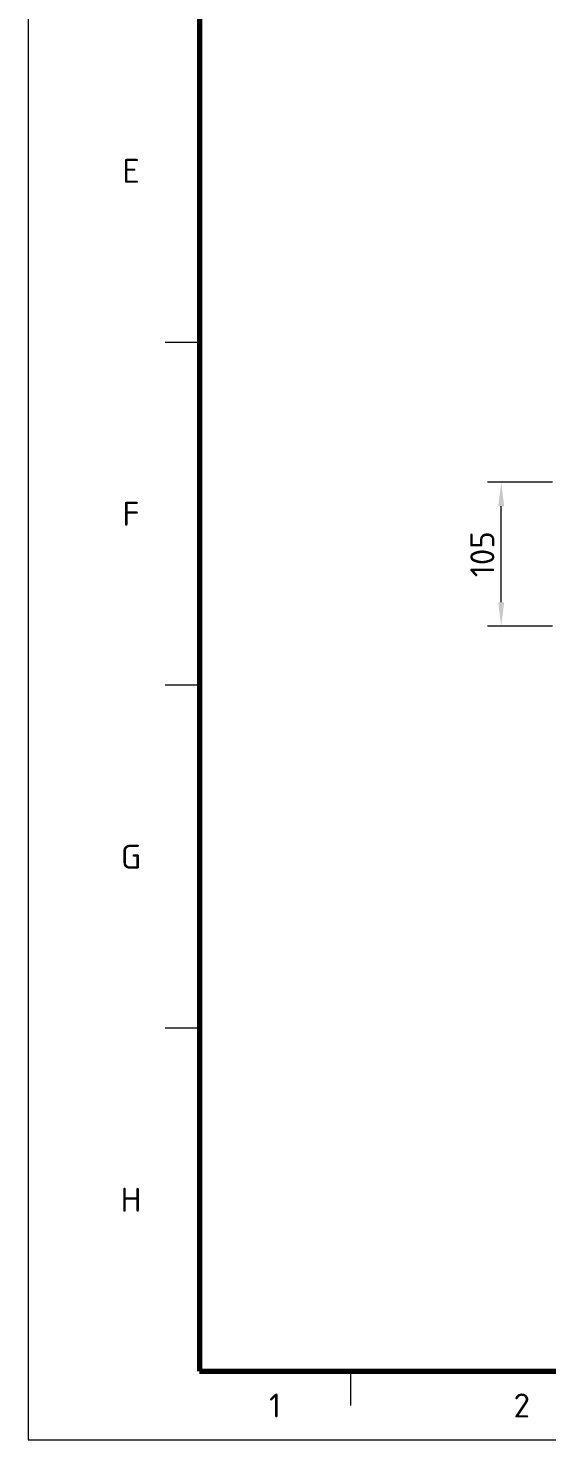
# Model space of a CAD drawing. Header units: millimetres. Extents: x 0 to 2382, y 0 to 420.
# Drawn here: x 654 to 729.6, y 0 to 205.8 of the extents above; entities that cross this region are included whole.
import ezdxf
from ezdxf.enums import TextEntityAlignment as Align

# ---------------------------------------------------------------- set-up
doc = ezdxf.new("R2010")
doc.units = ezdxf.units.MM
for name, color, linetype, lineweight in [('04-COTA', 3, 'CONTINUOUS', 18), ('06-TEXTO', 7, 'CONTINUOUS', 25), ('07-RECUADRO', 7, 'CONTINUOUS', 70), ('08-FINA', 5, 'CONTINUOUS', 18)]:
    doc.layers.add(name, color=color, linetype=linetype, lineweight=lineweight)
doc.styles.add('ISO3098', font='isocpeur.ttf')
doc.dimstyles.new('FLAMA-IRAM', dxfattribs={"dimtxt": 3.5, "dimasz": 3.5, "dimexe": 2, "dimexo": 1.5, "dimgap": 1, "dimtad": 1, "dimdec": 1, "dimtxsty": 'ISO3098', "dimblk": 'IRAM_FLECHA', "dimblk1": 'IRAM_FLECHA', "dimblk2": 'IRAM_FLECHA', "dimcen": 2.5, "dimclrd": 256, "dimclre": 256, "dimclrt": 256, "dimazin": 3, "dimtfac": 1, "dimtmove": 0, "dimatfit": 3, "dimlwd": 18, "dimlwe": 18})

# ---------------------------------------------------------------- blocks, each defined once
blk = doc.blocks.new('IRAM_FLECHA')
blk.add_solid([(0, 0), (-1, 0.125), (-1, -0.125)])

msp = doc.modelspace()

# ---------------------------------------------------------------- linework, layer by layer
at = {"layer": '07-RECUADRO'}
msp.add_lwpolyline([(679, 10), (1238, 10), (1238, 410), (679, 410)], close=True, dxfattribs=at)
at = {"layer": '08-FINA'}
for p, q in [((679, 160), (674, 160)), ((679, 110), (674, 110)), ((679, 60), (674, 60)), ((701, 10), (701, 5))]:
    msp.add_line(p, q, dxfattribs=at)
msp.add_lwpolyline([(654, 0), (1248, 0), (1248, 420), (654, 420)], close=True, dxfattribs=at)

# ---------------------------------------------------------------- texts
at = {"layer": '06-TEXTO', "style": 'ISO3098'}
for s, p in [('E', (669, 185)), ('F', (669, 135)), ('G', (669, 85)), ('H', (669, 35)), ('1', (690, 5)), ('2', (726, 5))]:
    msp.add_text(s, height=3.5, dxfattribs=at).set_placement(p, align=Align.MIDDLE_CENTER)

# ---------------------------------------------------------------- dimensions: what is measured, and where the dimension line sits
at = {"layer": '04-COTA'}
msp.add_linear_dim(base=(723, 118.613), p1=(732, 118.613), p2=(732, 139.613), angle=90, dimstyle='FLAMA-IRAM', override={"dimlfac": 5}, dxfattribs=at).render()

doc.saveas('drawing.dxf')
